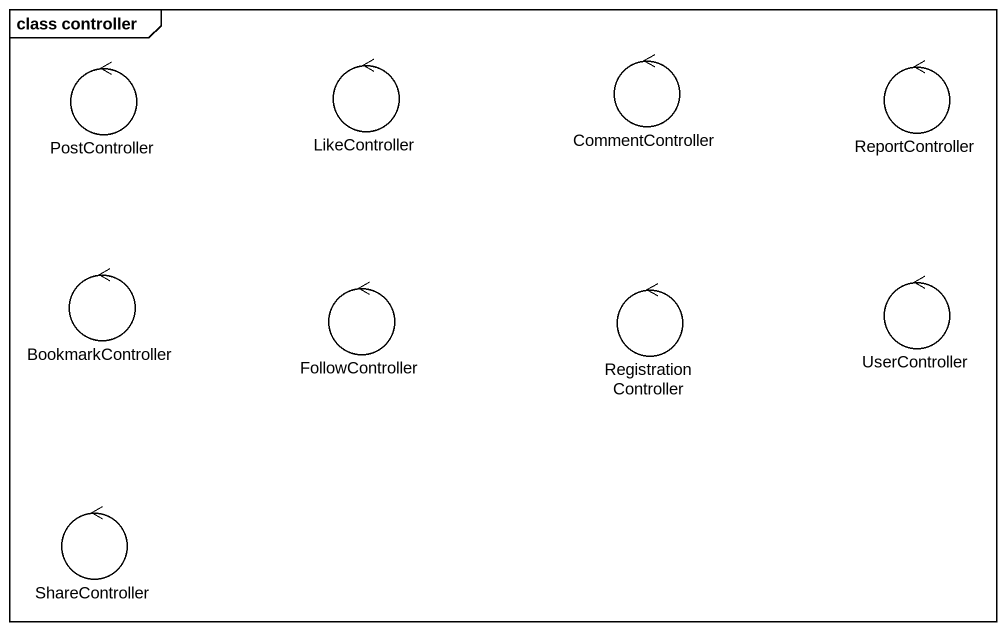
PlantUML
@startuml
mainframe class controller
control CommentController
control PostController
control LikeController
control ReportController
control BookmarkController
control FollowController
control RegistrationController
control UserController
control ShareController
@enduml
